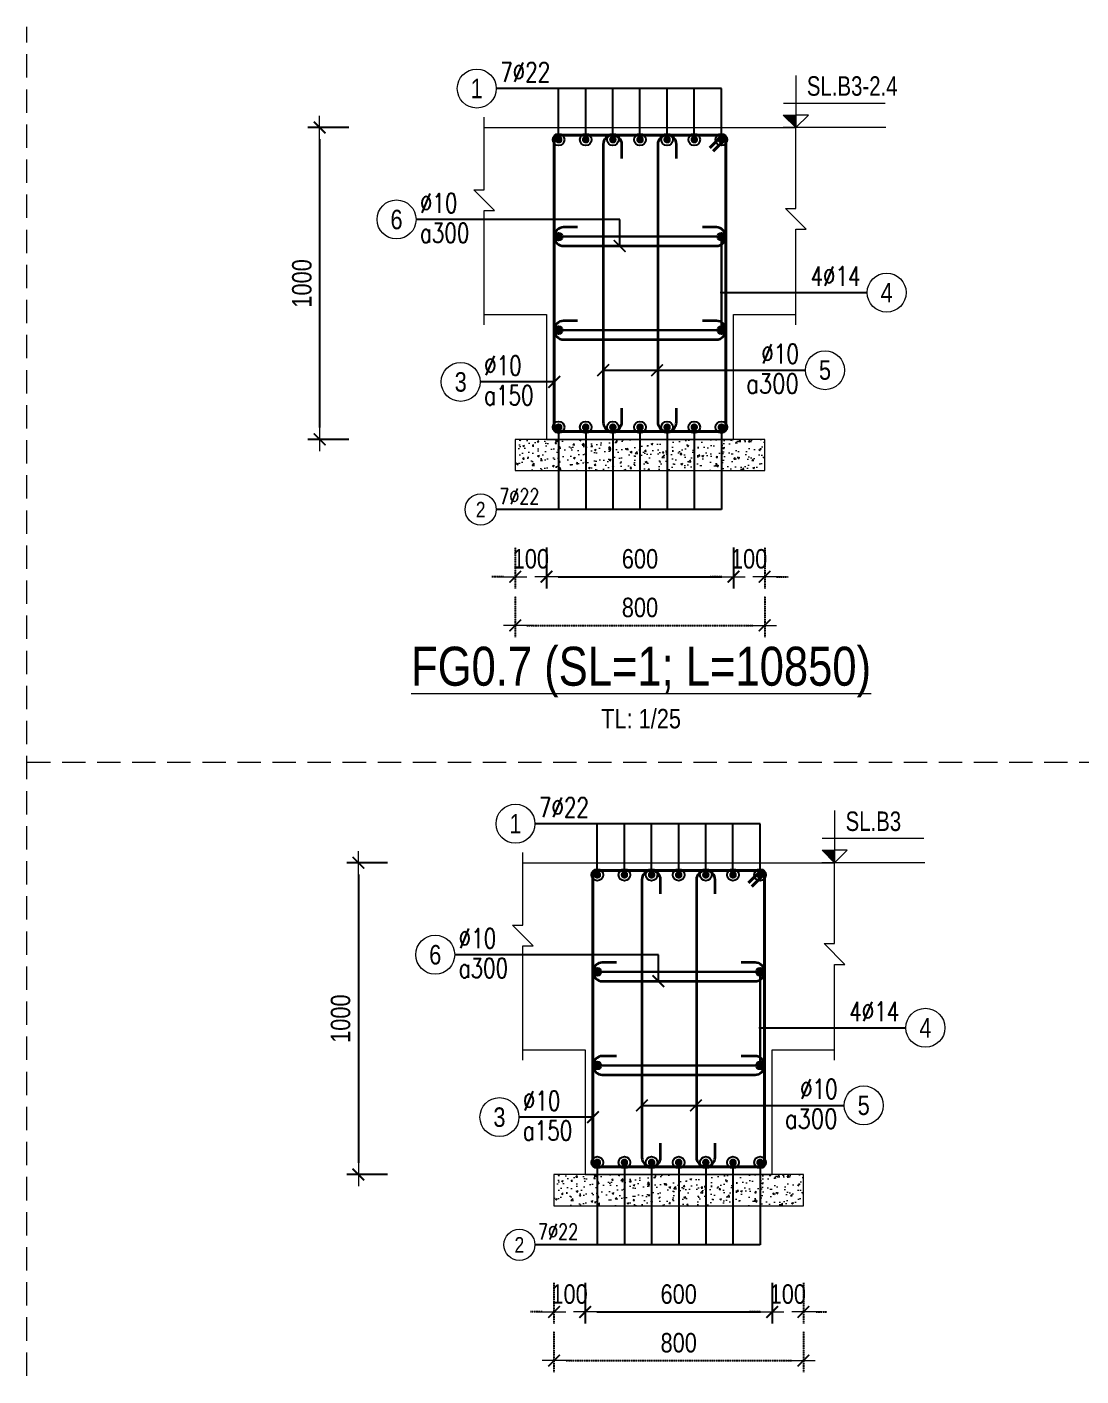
# Model space of a CAD drawing. Header units: millimetres. Extents: x -134772 to 596971, y -129535 to 35703.
# Drawn here: x 49560 to 52940, y 10099 to 14425 of the extents above; entities that cross this region are included whole.
import ezdxf
from ezdxf.enums import TextEntityAlignment as Align

# ---------------------------------------------------------------- set-up
doc = ezdxf.new("R2010")
doc.units = ezdxf.units.MM
doc.header["$MEASUREMENT"] = 0
doc.linetypes.add('HIDDEN', pattern=[0.375, 0.25, -0.125])
doc.layers.get('Defpoints').update_dxf_attribs({"color": 252})
for name, color, linetype, lineweight in [('NDC_S_ANNO', 7, 'Continuous', 20), ('NDC_S_CONTINUOUS', 3, 'Continuous', 20), ('NDC_S_DIM', 1, 'Continuous', 9), ('NDC_S_HATCH MATERIAL', 8, 'Continuous', 13), ('NDC_S_REBAR', 4, 'Continuous', 35), ('NDC_S_STIRRUP', 4, 'Continuous', 40), ('NDC_S_TEXT SYMBOL', 7, 'Continuous', 20), ('NDC_S_THIN LINE', 1, 'Continuous', 5), ('NDC_S_VN TEXT', 7, 'Continuous', 9)]:
    doc.layers.add(name, color=color, linetype=linetype, lineweight=lineweight)
doc.styles.add('ARIAL', font='arial.ttf', dxfattribs={"width": 0.8})
doc.styles.add('NDC_ANNO', font='', dxfattribs={"width": 0.8})
doc.styles.add('NDC_ROMANS', font='romans.shx', dxfattribs={"width": 0.8})
doc.styles.get('NDC_ANNO').set_extended_font_data('Dotum')
doc.dimstyles.new('NDC_dim_25', dxfattribs={"dimscale": 25, "dimtxt": 2.5, "dimasz": 1.5, "dimexe": 1.5, "dimexo": 0, "dimgap": 1, "dimtad": 1, "dimdec": 0, "dimzin": 0, "dimdsep": 46, "dimtxsty": 'ARIAL', "dimblk": 'DIMMARK', "dimcen": 0.09, "dimdle": 1.2, "dimclrd": 1, "dimclre": 1, "dimclrt": 3, "dimadec": 0, "dimazin": 0, "dimtfac": 1, "dimtdec": 0, "dimtix": 1, "dimtofl": 0, "dimtmove": 0, "dimatfit": 3, "dimfxl": 3.75, "dimfxlon": 1, "dimtolj": 1, "dimtzin": 0, "dimarcsym": 0})

# ---------------------------------------------------------------- blocks, each defined once
blk = doc.blocks.new('DIMMARK')
at = {"layer": 'NDC_S_DIM', "color": 1}
blk.add_line((-1.5, 0), (1, 0), dxfattribs=at)
at = {"layer": 'NDC_S_DIM', "color": 2, "const_width": 0.15}
blk.add_lwpolyline([(-0.5, -0.5), (0.5, 0.5)], dxfattribs=at)
blk = doc.blocks.new('kata_block_THEP')
at = {"layer": 'NDC_S_REBAR', "color": 0}
for p, q in [((-0.5, 0), (0.5, 0)), ((-0.35, 0.35), (0.35, -0.35)), ((0.35, 0.35), (-0.35, -0.35)), ((0, 0.5), (0, -0.5))]:
    blk.add_line(p, q, dxfattribs=at)
at = {"layer": 'NDC_S_REBAR', "color": 0, "const_width": 0.0833}
blk.add_lwpolyline([(-0.5, 0, 1), (0.5, 0, 1), (-0.5, 0, 1)], format="xyb", dxfattribs=at)
blk = doc.blocks.new('*D1476')
at = {"layer": 'Defpoints', "color": 0, "transparency": 16777216}
for p in [(51004.3, 14102.7), (50498.3, 13102.7), (51004.3, 13102.7)]:
    blk.add_point(p, dxfattribs=at)
at = {"layer": 'NDC_S_DIM', "color": 1, "lineweight": -2, "transparency": 16777216}
for p, q in [((50592, 14102.7), (50460.8, 14102.7)), ((50498.3, 14065.2), (50498.3, 13140.2)), ((50592, 13102.7), (50460.8, 13102.7))]:
    blk.add_line(p, q, dxfattribs=at)
at = {"layer": 'NDC_S_DIM', "color": 1, "lineweight": -2, "transparency": 16777216, "xscale": 37.5, "yscale": 37.5, "zscale": 37.5}
for p, rotation in [((50498.3, 14102.7), 90), ((50498.3, 13102.7), 270)]:
    blk.add_blockref('DIMMARK', p, dxfattribs=dict(at, rotation=rotation))
at = {"layer": 'NDC_S_DIM', "color": 3, "transparency": 16777216, "insert": (50441.4, 13602.7), "char_height": 62.5, "attachment_point": 5, "rotation": 90, "style": 'ARIAL'}
blk.add_mtext('\\A1;1000', dxfattribs=at)
blk = doc.blocks.new('*D1477')
at = {"layer": 'Defpoints', "color": 0, "transparency": 16777216}
for p in [(51225.7, 13062.2), (51825.7, 13062.2), (51825.7, 12662.2)]:
    blk.add_point(p, dxfattribs=at)
at = {"layer": 'NDC_S_DIM', "color": 1, "lineweight": -2, "transparency": 16777216}
for p, q in [((51225.7, 12756), (51225.7, 12624.7)), ((51825.7, 12756), (51825.7, 12624.7)), ((51263.2, 12662.2), (51788.2, 12662.2))]:
    blk.add_line(p, q, dxfattribs=at)
at = {"layer": 'NDC_S_DIM', "color": 1, "lineweight": -2, "transparency": 16777216, "xscale": 37.5, "yscale": 37.5, "zscale": 37.5, "rotation": 180}
blk.add_blockref('DIMMARK', (51225.7, 12662.2), dxfattribs=at)
at = {"layer": 'NDC_S_DIM', "color": 1, "lineweight": -2, "transparency": 16777216, "xscale": 37.5, "yscale": 37.5, "zscale": 37.5}
blk.add_blockref('DIMMARK', (51825.7, 12662.2), dxfattribs=at)
at = {"layer": 'NDC_S_DIM', "color": 3, "transparency": 16777216, "insert": (51525.7, 12719.2), "char_height": 62.5, "attachment_point": 5, "style": 'ARIAL'}
blk.add_mtext('\\A1;600', dxfattribs=at)
blk = doc.blocks.new('kata_block_CT')
at = {"layer": 'NDC_S_ANNO'}
blk.add_hatch(color=3, dxfattribs=at).paths.add_polyline_path([(0, 1.6), (-1.61, 1.6), (0, 0)])
at = {"layer": 'NDC_S_ANNO', "ltscale": 50}
h = blk.add_hatch(dxfattribs=at)
h.set_pattern_fill('ANSI31', color=256, scale=1.406251, style=0)
h.set_pattern_definition([(45, (0, 5e-12), (-3.157, 3.157), [])])
h.paths.add_polyline_path([(0, 1.6), (0, 0), (1.61, 1.6)])
for p, q in [((-1.59, 3.14), (11.47, 3.14)), ((11.56, 0), (-1.64, 0))]:
    blk.add_line(p, q, dxfattribs=at)
for points in [[(0, 6.69), (0, 0)], [(0, 0), (-1.61, 1.6), (0, 1.6)], [(0, 0), (1.61, 1.6), (0, 1.6)]]:
    blk.add_lwpolyline(points, dxfattribs=at)
at = {"layer": 'NDC_S_ANNO', "color": 8, "ltscale": 50}
blk.add_lwpolyline([(0, 0), (-1.61, 1.6), (0, 1.6)], dxfattribs=at)
at = {"layer": 'NDC_S_TEXT SYMBOL', "color": 3, "style": 'NDC_ANNO', "width": 0.8}
blk.add_attdef('CT', (1.41, 4.07), '', height=2.5, dxfattribs=at)
blk = doc.blocks.new('*D1478')
at = {"layer": 'Defpoints', "color": 0, "linetype": 'HIDDEN', "transparency": 16777216}
for p in [(51125.7, 12962.2), (51225.7, 12756), (51125.7, 12662.2)]:
    blk.add_point(p, dxfattribs=at)
at = {"layer": 'NDC_S_DIM', "color": 1, "linetype": 'HIDDEN', "lineweight": -2, "transparency": 16777216}
for p, q in [((51125.7, 12756), (51125.7, 12624.7)), ((51225.7, 12756), (51225.7, 12624.7)), ((51088.2, 12662.2), (51050.7, 12662.2)), ((51263.2, 12662.2), (51300.7, 12662.2))]:
    blk.add_line(p, q, dxfattribs=at)
at = {"layer": 'NDC_S_DIM', "color": 1, "linetype": 'HIDDEN', "lineweight": -2, "transparency": 16777216, "xscale": 37.5, "yscale": 37.5, "zscale": 37.5}
blk.add_blockref('DIMMARK', (51125.7, 12662.2), dxfattribs=at)
at = {"layer": 'NDC_S_DIM', "color": 1, "linetype": 'HIDDEN', "lineweight": -2, "transparency": 16777216, "xscale": 37.5, "yscale": 37.5, "zscale": 37.5, "rotation": 180}
blk.add_blockref('DIMMARK', (51225.7, 12662.2), dxfattribs=at)
at = {"layer": 'NDC_S_DIM', "color": 3, "linetype": 'HIDDEN', "transparency": 16777216, "insert": (51175.7, 12719.2), "char_height": 62.5, "attachment_point": 5, "style": 'ARIAL'}
blk.add_mtext('\\A1;100', dxfattribs=at)
blk = doc.blocks.new('*D1479')
at = {"layer": 'Defpoints', "color": 0, "linetype": 'HIDDEN', "transparency": 16777216}
for p in [(51925.7, 12962.2), (51825.7, 12756), (51925.7, 12662.2)]:
    blk.add_point(p, dxfattribs=at)
at = {"layer": 'NDC_S_DIM', "color": 1, "linetype": 'HIDDEN', "lineweight": -2, "transparency": 16777216}
for p, q in [((51825.7, 12756), (51825.7, 12624.7)), ((51925.7, 12756), (51925.7, 12624.7)), ((51788.2, 12662.2), (51750.7, 12662.2)), ((51963.2, 12662.2), (52000.7, 12662.2))]:
    blk.add_line(p, q, dxfattribs=at)
at = {"layer": 'NDC_S_DIM', "color": 1, "linetype": 'HIDDEN', "lineweight": -2, "transparency": 16777216, "xscale": 37.5, "yscale": 37.5, "zscale": 37.5}
blk.add_blockref('DIMMARK', (51825.7, 12662.2), dxfattribs=at)
at = {"layer": 'NDC_S_DIM', "color": 1, "linetype": 'HIDDEN', "lineweight": -2, "transparency": 16777216, "xscale": 37.5, "yscale": 37.5, "zscale": 37.5, "rotation": 180}
blk.add_blockref('DIMMARK', (51925.7, 12662.2), dxfattribs=at)
at = {"layer": 'NDC_S_DIM', "color": 3, "linetype": 'HIDDEN', "transparency": 16777216, "insert": (51875.7, 12719.2), "char_height": 62.5, "attachment_point": 5, "style": 'ARIAL'}
blk.add_mtext('\\A1;100', dxfattribs=at)
blk = doc.blocks.new('kata_block_TD')
at = {"color": 6, "linetype": 'ByBlock', "lineweight": -2, "style": 'ARIAL', "width": 0.8}
blk.add_attdef('SECTDET2', text='', height=5, dxfattribs=at).set_placement((0, 7.97), align=Align.CENTER)
at = {"color": 0, "linetype": 'ByBlock', "lineweight": -2, "style": 'ARIAL', "width": 0.8}
blk.add_attdef('SECTDET1', text='', height=5, dxfattribs=at).set_placement((0, 1.47), align=Align.CENTER)
at = {"color": 3, "lineweight": 25, "style": 'ARIAL', "width": 0.8}
blk.add_attdef('SSCALE', text='', height=2.5, dxfattribs=at).set_placement((0, -4), align=Align.CENTER)
blk = doc.blocks.new('*D1480')
at = {"layer": 'Defpoints', "color": 0, "linetype": 'HIDDEN', "transparency": 16777216}
for p in [(51125.7, 12962.2), (51925.7, 12962.2), (51925.7, 12506.3)]:
    blk.add_point(p, dxfattribs=at)
at = {"layer": 'NDC_S_DIM', "color": 1, "linetype": 'HIDDEN', "lineweight": -2, "transparency": 16777216}
for p, q in [((51125.7, 12600), (51125.7, 12468.8)), ((51925.7, 12600), (51925.7, 12468.8)), ((51163.2, 12506.3), (51888.2, 12506.3))]:
    blk.add_line(p, q, dxfattribs=at)
at = {"layer": 'NDC_S_DIM', "color": 1, "linetype": 'HIDDEN', "lineweight": -2, "transparency": 16777216, "xscale": 37.5, "yscale": 37.5, "zscale": 37.5, "rotation": 180}
blk.add_blockref('DIMMARK', (51125.7, 12506.3), dxfattribs=at)
at = {"layer": 'NDC_S_DIM', "color": 1, "linetype": 'HIDDEN', "lineweight": -2, "transparency": 16777216, "xscale": 37.5, "yscale": 37.5, "zscale": 37.5}
blk.add_blockref('DIMMARK', (51925.7, 12506.3), dxfattribs=at)
at = {"layer": 'NDC_S_DIM', "color": 3, "linetype": 'HIDDEN', "transparency": 16777216, "insert": (51525.7, 12563.2), "char_height": 62.5, "attachment_point": 5, "style": 'ARIAL'}
blk.add_mtext('\\A1;800', dxfattribs=at)
blk = doc.blocks.new('*U11')
blk.add_circle((-2.5, 0), 2.5)
at = {"layer": 'NDC_S_VN TEXT', "color": 3, "style": 'NDC_ROMANS', "width": 0.75}
for tag, p in [('DK1', (0.5, 0.85)), ('KC1', (0.5, -2.97))]:
    blk.add_attdef(tag, p, '', height=2.5, dxfattribs=at)
at = {"layer": 'NDC_S_VN TEXT', "color": 7, "style": 'ARIAL', "width": 0.8}
blk.add_attdef('SH2', text='', height=2.5, dxfattribs=at).set_placement((-2.5, 0), align=Align.MIDDLE)
blk = doc.blocks.new('*U12')
blk.add_circle((2.5, 0), 2.5)
at = {"layer": 'NDC_S_VN TEXT', "color": 3, "style": 'NDC_ROMANS'}
for tag, width, p in [('DK2', 0.75, (-0.85, 0.85)), ('KC2', 0.8, (-0.85, -2.97))]:
    blk.add_attdef(tag, text='', height=2.5, dxfattribs=dict(at, width=width)).set_placement(p, align=Align.RIGHT)
at = {"layer": 'NDC_S_VN TEXT', "color": 7, "style": 'ARIAL', "width": 0.8}
blk.add_attdef('SH3', text='', height=2.5, dxfattribs=at).set_placement((2.5, 0), align=Align.MIDDLE)
blk = doc.blocks.new('*U624')
blk.add_circle((2.5, 0), 2.5)
at = {"layer": 'NDC_S_VN TEXT', "color": 3, "style": 'NDC_ROMANS', "width": 0.75}
blk.add_attdef('DK2', text='', height=2.5, dxfattribs=at).set_placement((-0.85, 0.85), align=Align.RIGHT)
at = {"layer": 'NDC_S_VN TEXT', "color": 7, "style": 'ARIAL', "width": 0.8}
blk.add_attdef('SH3', text='', height=2.5, dxfattribs=at).set_placement((2.5, 0), align=Align.MIDDLE)
blk = doc.blocks.new('*U623')
blk.add_circle((-2.5, 0), 2.5)
at = {"layer": 'NDC_S_VN TEXT', "color": 3, "style": 'NDC_ROMANS', "width": 0.75}
blk.add_attdef('DK1', (0.5, 0.85), '', height=2.5, dxfattribs=at)
at = {"layer": 'NDC_S_VN TEXT', "color": 7, "style": 'ARIAL', "width": 0.8}
blk.add_attdef('SH2', text='', height=2.5, dxfattribs=at).set_placement((-2.5, 0), align=Align.MIDDLE)
blk = doc.blocks.new('*D1491')
at = {"layer": 'Defpoints', "color": 0, "linetype": 'HIDDEN', "transparency": 16777216}
for p in [(51249.9, 10604.6), (52049.9, 10604.6), (52049.9, 10148.6)]:
    blk.add_point(p, dxfattribs=at)
at = {"layer": 'NDC_S_DIM', "color": 1, "linetype": 'HIDDEN', "lineweight": -2, "transparency": 16777216}
for p, q in [((51249.9, 10242.4), (51249.9, 10111.1)), ((52049.9, 10242.4), (52049.9, 10111.1)), ((51287.4, 10148.6), (52012.4, 10148.6))]:
    blk.add_line(p, q, dxfattribs=at)
at = {"layer": 'NDC_S_DIM', "color": 1, "linetype": 'HIDDEN', "lineweight": -2, "transparency": 16777216, "xscale": 37.5, "yscale": 37.5, "zscale": 37.5, "rotation": 180}
blk.add_blockref('DIMMARK', (51249.9, 10148.6), dxfattribs=at)
at = {"layer": 'NDC_S_DIM', "color": 1, "linetype": 'HIDDEN', "lineweight": -2, "transparency": 16777216, "xscale": 37.5, "yscale": 37.5, "zscale": 37.5}
blk.add_blockref('DIMMARK', (52049.9, 10148.6), dxfattribs=at)
at = {"layer": 'NDC_S_DIM', "color": 3, "linetype": 'HIDDEN', "transparency": 16777216, "insert": (51649.9, 10205.5), "char_height": 62.5, "attachment_point": 5, "style": 'ARIAL'}
blk.add_mtext('\\A1;800', dxfattribs=at)
blk = doc.blocks.new('*D1492')
at = {"layer": 'Defpoints', "color": 0, "linetype": 'HIDDEN', "transparency": 16777216}
for p in [(52049.9, 10604.6), (51949.9, 10398.4), (52049.9, 10304.6)]:
    blk.add_point(p, dxfattribs=at)
at = {"layer": 'NDC_S_DIM', "color": 1, "linetype": 'HIDDEN', "lineweight": -2, "transparency": 16777216}
for p, q in [((51949.9, 10398.4), (51949.9, 10267.1)), ((52049.9, 10398.4), (52049.9, 10267.1)), ((51912.4, 10304.6), (51874.9, 10304.6)), ((52087.4, 10304.6), (52124.9, 10304.6))]:
    blk.add_line(p, q, dxfattribs=at)
at = {"layer": 'NDC_S_DIM', "color": 1, "linetype": 'HIDDEN', "lineweight": -2, "transparency": 16777216, "xscale": 37.5, "yscale": 37.5, "zscale": 37.5}
blk.add_blockref('DIMMARK', (51949.9, 10304.6), dxfattribs=at)
at = {"layer": 'NDC_S_DIM', "color": 1, "linetype": 'HIDDEN', "lineweight": -2, "transparency": 16777216, "xscale": 37.5, "yscale": 37.5, "zscale": 37.5, "rotation": 180}
blk.add_blockref('DIMMARK', (52049.9, 10304.6), dxfattribs=at)
at = {"layer": 'NDC_S_DIM', "color": 3, "linetype": 'HIDDEN', "transparency": 16777216, "insert": (51999.9, 10361.5), "char_height": 62.5, "attachment_point": 5, "style": 'ARIAL'}
blk.add_mtext('\\A1;100', dxfattribs=at)
blk = doc.blocks.new('*D1493')
at = {"layer": 'Defpoints', "color": 0, "linetype": 'HIDDEN', "transparency": 16777216}
for p in [(51249.9, 10604.6), (51349.9, 10398.4), (51249.9, 10304.6)]:
    blk.add_point(p, dxfattribs=at)
at = {"layer": 'NDC_S_DIM', "color": 1, "linetype": 'HIDDEN', "lineweight": -2, "transparency": 16777216}
for p, q in [((51249.9, 10398.4), (51249.9, 10267.1)), ((51349.9, 10398.4), (51349.9, 10267.1)), ((51212.4, 10304.6), (51174.9, 10304.6)), ((51387.4, 10304.6), (51424.9, 10304.6))]:
    blk.add_line(p, q, dxfattribs=at)
at = {"layer": 'NDC_S_DIM', "color": 1, "linetype": 'HIDDEN', "lineweight": -2, "transparency": 16777216, "xscale": 37.5, "yscale": 37.5, "zscale": 37.5}
blk.add_blockref('DIMMARK', (51249.9, 10304.6), dxfattribs=at)
at = {"layer": 'NDC_S_DIM', "color": 1, "linetype": 'HIDDEN', "lineweight": -2, "transparency": 16777216, "xscale": 37.5, "yscale": 37.5, "zscale": 37.5, "rotation": 180}
blk.add_blockref('DIMMARK', (51349.9, 10304.6), dxfattribs=at)
at = {"layer": 'NDC_S_DIM', "color": 3, "linetype": 'HIDDEN', "transparency": 16777216, "insert": (51299.9, 10361.5), "char_height": 62.5, "attachment_point": 5, "style": 'ARIAL'}
blk.add_mtext('\\A1;100', dxfattribs=at)
blk = doc.blocks.new('*D1494')
at = {"layer": 'Defpoints', "color": 0, "transparency": 16777216}
for p in [(51349.9, 10704.6), (51949.9, 10704.6), (51949.9, 10304.6)]:
    blk.add_point(p, dxfattribs=at)
at = {"layer": 'NDC_S_DIM', "color": 1, "lineweight": -2, "transparency": 16777216}
for p, q in [((51349.9, 10398.4), (51349.9, 10267.1)), ((51949.9, 10398.4), (51949.9, 10267.1)), ((51387.4, 10304.6), (51912.4, 10304.6))]:
    blk.add_line(p, q, dxfattribs=at)
at = {"layer": 'NDC_S_DIM', "color": 1, "lineweight": -2, "transparency": 16777216, "xscale": 37.5, "yscale": 37.5, "zscale": 37.5, "rotation": 180}
blk.add_blockref('DIMMARK', (51349.9, 10304.6), dxfattribs=at)
at = {"layer": 'NDC_S_DIM', "color": 1, "lineweight": -2, "transparency": 16777216, "xscale": 37.5, "yscale": 37.5, "zscale": 37.5}
blk.add_blockref('DIMMARK', (51949.9, 10304.6), dxfattribs=at)
at = {"layer": 'NDC_S_DIM', "color": 3, "transparency": 16777216, "insert": (51649.9, 10361.5), "char_height": 62.5, "attachment_point": 5, "style": 'ARIAL'}
blk.add_mtext('\\A1;600', dxfattribs=at)
blk = doc.blocks.new('*D1495')
at = {"layer": 'Defpoints', "color": 0, "transparency": 16777216}
for p in [(51128.5, 11745.1), (50622.5, 10745.1), (51128.5, 10745.1)]:
    blk.add_point(p, dxfattribs=at)
at = {"layer": 'NDC_S_DIM', "color": 1, "lineweight": -2, "transparency": 16777216}
for p, q in [((50716.2, 11745.1), (50585, 11745.1)), ((50622.5, 11707.6), (50622.5, 10782.6)), ((50716.2, 10745.1), (50585, 10745.1))]:
    blk.add_line(p, q, dxfattribs=at)
at = {"layer": 'NDC_S_DIM', "color": 1, "lineweight": -2, "transparency": 16777216, "xscale": 37.5, "yscale": 37.5, "zscale": 37.5}
for p, rotation in [((50622.5, 11745.1), 90), ((50622.5, 10745.1), 270)]:
    blk.add_blockref('DIMMARK', p, dxfattribs=dict(at, rotation=rotation))
at = {"layer": 'NDC_S_DIM', "color": 3, "transparency": 16777216, "insert": (50565.6, 11245.1), "char_height": 62.5, "attachment_point": 5, "rotation": 90, "style": 'ARIAL'}
blk.add_mtext('\\A1;1000', dxfattribs=at)

msp = doc.modelspace()

# ---------------------------------------------------------------- hatches: boundary and pattern name
at = {"layer": 'NDC_S_HATCH MATERIAL'}
h = msp.add_hatch(dxfattribs=at)
h.set_pattern_fill('AR-CONC', color=256, scale=8)
h.set_pattern_definition([(50, (40525.665, 39722.895), (57.380815, -5.02017), [6, -66]), (355, (40525.665, 39722.895), (-11.10011, 60.17537), [4.8, -52.8]), (100.45144, (40530.447, 39722.477), (46.28071, 55.1552), [5.09922, -56.09137]), (46.1842, (40525.665, 39738.895), (85.3793, -13.24154), [9, -99]), (96.63564, (40532.78, 39737.79), (74.77296, 77.92949), [7.64883, -84.1371]), (351.18416, (40525.665, 39738.895), (74.77296, 77.9295), [7.2, -79.2]), (21, (40533.665, 39734.895), (47.752564, -32.20951), [6, -66]), (326, (40533.665, 39734.895), (19.46523, 58.012), [4.8, -52.8]), (71.45144, (40537.645, 39732.21), (67.21779, 25.80249), [5.09922, -56.09137]), (37.5, (40525.665, 39722.895), (0.972788, 26.631508), [0, -52.16, 0, -53.6, 0, -53]), (7.5, (40525.665, 39722.895), (21.045563, 31.552937), [0, -30.56, 0, -50.96, 0, -20.2]), (327.5, (40507.825, 39722.895), (42.705795, -1.80439), [0, -20, 0, -62.4, 0, -82.8]), (317.5, (40499.825, 39722.895), (46.654894, 8.0084), [0, -26, 0, -41.44, 0, -58.8])])
h.paths.add_polyline_path([(51125.7, 13102.7), (51925.7, 13102.7), (51925.7, 13002.7), (51125.7, 13002.7)])
h = msp.add_hatch(dxfattribs=at)
h.set_pattern_fill('AR-CONC', color=256, scale=8)
h.set_pattern_definition([(50, (40649.855, 37365.256), (57.380815, -5.02017), [6, -66]), (355, (40649.855, 37365.256), (-11.10011, 60.17537), [4.8, -52.8]), (100.45144, (40654.637, 37364.837), (46.28071, 55.1552), [5.09922, -56.09137]), (46.1842, (40649.855, 37381.256), (85.3793, -13.24154), [9, -99]), (96.63564, (40656.97, 37380.15), (74.77296, 77.92949), [7.64883, -84.1371]), (351.18416, (40649.855, 37381.256), (74.77296, 77.9295), [7.2, -79.2]), (21, (40657.855, 37377.256), (47.752564, -32.20951), [6, -66]), (326, (40657.855, 37377.256), (19.46523, 58.012), [4.8, -52.8]), (71.45144, (40661.835, 37374.57), (67.21779, 25.80249), [5.09922, -56.09137]), (37.5, (40649.855, 37365.256), (0.972788, 26.631508), [0, -52.16, 0, -53.6, 0, -53]), (7.5, (40649.855, 37365.256), (21.045563, 31.552937), [0, -30.56, 0, -50.96, 0, -20.2]), (327.5, (40632.015, 37365.256), (42.705795, -1.80439), [0, -20, 0, -62.4, 0, -82.8]), (317.5, (40624.015, 37365.256), (46.654894, 8.0084), [0, -26, 0, -41.44, 0, -58.8])])
h.paths.add_polyline_path([(51249.9, 10745.1), (52049.9, 10745.1), (52049.9, 10645.1), (51249.9, 10645.1)])

# ---------------------------------------------------------------- linework, layer by layer
at = {"layer": 'NDC_S_CONTINUOUS'}
for points in [[(51025.7, 14102.7), (51225.7, 14102.7), (51225.7, 14102.7), (51825.7, 14102.7), (51825.7, 14102.7), (52025.7, 14102.7)], [(51025.7, 13502.7), (51225.7, 13502.7), (51225.7, 13102.7), (51825.7, 13102.7), (51825.7, 13502.7), (52025.7, 13502.7)], [(51149.9, 11745.1), (51349.9, 11745.1), (51349.9, 11745.1), (51949.9, 11745.1), (51949.9, 11745.1), (52149.9, 11745.1)], [(51149.9, 11145.1), (51349.9, 11145.1), (51349.9, 10745.1), (51949.9, 10745.1), (51949.9, 11145.1), (52149.9, 11145.1)]]:
    msp.add_lwpolyline(points, dxfattribs=at)
at = {"layer": 'NDC_S_HATCH MATERIAL', "linetype": 'HIDDEN', "ltscale": 300}
for p, q in [((49559.5, 425), (49559.5, 14425)), ((49559.5, 12067.4), (60887.9, 12068.8))]:
    msp.add_line(p, q, dxfattribs=at)
at = {"layer": 'NDC_S_HATCH MATERIAL', "ltscale": 1500}
for points in [[(51125.7, 13002.7), (51925.7, 13002.7), (51925.7, 13102.7), (51125.7, 13102.7)], [(51249.9, 10645.1), (52049.9, 10645.1), (52049.9, 10745.1), (51249.9, 10745.1)]]:
    msp.add_lwpolyline(points, close=True, dxfattribs=at)
at = {"layer": 'NDC_S_REBAR'}
for points in [[(51467.7, 14003), (51467.7, 14048, 1), (51407.7, 14048), (51407.7, 13158, 1), (51467.7, 13158), (51467.7, 13203)], [(51642.7, 14003), (51642.7, 14048, 1), (51582.7, 14048), (51582.7, 13158, 1), (51642.7, 13158), (51642.7, 13203)], [(51325.7, 13782.7), (51280.7, 13782.7, 1), (51280.7, 13722.7), (51770.7, 13722.7, 1), (51770.7, 13782.7), (51725.7, 13782.7)], [(51325.7, 13482.7), (51280.7, 13482.7, 1), (51280.7, 13422.7), (51770.7, 13422.7, 1), (51770.7, 13482.7), (51725.7, 13482.7)], [(51591.9, 11645.3), (51591.9, 11690.3, 1), (51531.9, 11690.3), (51531.9, 10800.3, 1), (51591.9, 10800.3), (51591.9, 10845.3)], [(51766.9, 11645.3), (51766.9, 11690.3, 1), (51706.9, 11690.3), (51706.9, 10800.3, 1), (51766.9, 10800.3), (51766.9, 10845.3)], [(51449.9, 11425.1), (51404.9, 11425.1, 1), (51404.9, 11365.1), (51894.9, 11365.1, 1), (51894.9, 11425.1), (51849.9, 11425.1)], [(51449.9, 11125.1), (51404.9, 11125.1, 1), (51404.9, 11065.1), (51894.9, 11065.1, 1), (51894.9, 11125.1), (51849.9, 11125.1)]]:
    msp.add_lwpolyline(points, format="xyb", dxfattribs=at)
at = {"layer": 'NDC_S_STIRRUP'}
for points in [[(51749.7, 14037.7), (51789.7, 14077.7, -0.414214), (51800.7, 14066.7), (51800.7, 13138.7, -0.414214), (51789.7, 13127.7), (51261.7, 13127.7, -0.414214), (51250.7, 13138.7), (51250.7, 14066.7, -0.414214), (51261.7, 14077.7), (51789.7, 14077.7, -0.414214), (51800.7, 14066.7), (51760.7, 14026.7)], [(51873.9, 11680.1), (51913.9, 11720.1, -0.414214), (51924.9, 11709.1), (51924.9, 10781.1, -0.414214), (51913.9, 10770.1), (51385.9, 10770.1, -0.414214), (51374.9, 10781.1), (51374.9, 11709.1, -0.414214), (51385.9, 11720.1), (51913.9, 11720.1, -0.414214), (51924.9, 11709.1), (51884.9, 11669.1)]]:
    msp.add_lwpolyline(points, format="xyb", dxfattribs=at)
at = {"layer": 'NDC_S_THIN LINE'}
for points in [[(51025.7, 13469.4), (51025.7, 13836.2), (51059, 13836.2), (50992.3, 13902.9), (51025.7, 13902.9), (51025.7, 14136.1)], [(52025.7, 13469.4), (52025.7, 13776.7), (52059, 13776.7), (51992.3, 13843.4), (52025.7, 13843.4), (52025.7, 14136.1)], [(51149.9, 11111.8), (51149.9, 11478.6), (51183.2, 11478.6), (51116.5, 11545.2), (51149.9, 11545.2), (51149.9, 11778.4)], [(52149.9, 11111.8), (52149.9, 11419.1), (52183.2, 11419.1), (52116.5, 11485.8), (52149.9, 11485.8), (52149.9, 11778.4)]]:
    msp.add_lwpolyline(points, dxfattribs=at)

# ---------------------------------------------------------------- block references
at = {"layer": 'NDC_S_REBAR', "xscale": 22, "yscale": 22, "zscale": 22}
for p in [(51264.7, 14063.7), (51351.7, 14063.7), (51438.7, 14063.7), (51525.7, 14063.7), (51612.7, 14063.7), (51699.7, 14063.7), (51786.7, 14063.7), (51264.7, 13752.7), (51786.7, 13752.7), (51264.7, 13452.7), (51786.7, 13452.7), (51264.7, 13141.7), (51351.7, 13141.7), (51438.7, 13141.7), (51525.7, 13141.7), (51612.7, 13141.7), (51699.7, 13141.7), (51786.7, 13141.7), (51388.9, 11706.1), (51475.9, 11706.1), (51562.9, 11706.1), (51649.9, 11706.1), (51736.9, 11706.1), (51823.9, 11706.1), (51910.9, 11706.1), (51388.9, 11395.1), (51910.9, 11395.1), (51388.9, 11095.1), (51910.9, 11095.1), (51388.9, 10784.1), (51475.9, 10784.1), (51562.9, 10784.1), (51649.9, 10784.1), (51736.9, 10784.1), (51823.9, 10784.1), (51910.9, 10784.1)]:
    msp.add_blockref('kata_block_THEP', p, dxfattribs=at)
at = {"layer": 'NDC_S_REBAR', "color": 3, "xscale": 16, "yscale": 16, "zscale": 16}
for p in [(51264.7, 14063.7), (51264.7, 13752.7), (51264.7, 13141.7), (51388.9, 11706.1), (51388.9, 11395.1), (51388.9, 10784.1)]:
    msp.add_blockref('kata_block_THEP', p, dxfattribs=at)
at = {"layer": 'NDC_S_THIN LINE'}
for name, p, xscale, yscale, zscale, values in [('*U623', (51064.7, 14227.7), 25, 25, 25, {'SH2': '1', 'DK1': '7%%c22'}), ('*U11', (50807.3, 13807.7), 25, 25, 25, {'SH2': '6', 'DK1': '%%c10', 'KC1': 'a300'}), ('*U624', (52254.5, 13573.3), 25, 25, 25, {'SH3': '4', 'DK2': '4%%c14'}), ('*U11', (51013.2, 13286.9), 25, 25, 25, {'SH2': '3', 'DK1': '%%c10', 'KC1': 'a150'}), ('*U12', (52056.7, 13324.5), 25, 25, 25, {'SH3': '5', 'DK2': '%%c10', 'KC2': 'a300'}), ('*U623', (51064.7, 12877.7), 20, 20, 20, {'SH2': '2', 'DK1': '7%%c22'}), ('*U623', (51188.9, 11870.1), 25, 25, 25, {'SH2': '1', 'DK1': '7%%c22'}), ('*U11', (50931.5, 11450.1), 25, 25, 25, {'SH2': '6', 'DK1': '%%c10', 'KC1': 'a300'}), ('*U624', (52378.7, 11215.7), 25, 25, 25, {'SH3': '4', 'DK2': '4%%c14'}), ('*U12', (52180.9, 10966.9), 25, 25, 25, {'SH3': '5', 'DK2': '%%c10', 'KC2': 'a300'}), ('*U11', (51137.4, 10929.3), 25, 25, 25, {'SH2': '3', 'DK1': '%%c10', 'KC1': 'a150'}), ('*U623', (51188.9, 10520.1), 20, 20, 20, {'SH2': '2', 'DK1': '7%%c22'})]:
    msp.add_blockref(name, p, dxfattribs=dict(at, xscale=xscale, yscale=yscale, zscale=zscale)).add_auto_attribs(values)
at = {"layer": 'NDC_S_VN TEXT', "xscale": 25, "yscale": 25, "zscale": 25}
for p, values in [((52025.7, 14102.7), {'CT': 'SL.B3-2.4'}), ((52149.9, 11745.1), {'CT': 'SL.B3'})]:
    msp.add_blockref('kata_block_CT', p, dxfattribs=at).add_auto_attribs(values)
at = {"layer": 'NDC_S_VN TEXT'}
ref = msp.add_blockref('kata_block_TD', (51529.2, 12275.9), dxfattribs=dict(at, xscale=25, yscale=25, zscale=25))
ref.add_attrib('SECTDET1', '%%uFG0.7 (SL=1; L=10850)', dxfattribs={"layer": '0', "color": 0, "linetype": 'ByBlock', "lineweight": -2, "height": 125, "style": 'ARIAL', "width": 0.8}).set_placement((51529.2, 12312.7), align=Align.CENTER)
ref.add_attrib('SSCALE', 'TL: 1/25', dxfattribs={"layer": '0', "color": 3, "lineweight": 25, "height": 62.5, "style": 'ARIAL', "width": 0.8}).set_placement((51529.2, 12175.9), align=Align.CENTER)

# ---------------------------------------------------------------- dimensions: what is measured, and where the dimension line sits
at = {"layer": 'NDC_S_DIM'}
for base, p1, p2, picture, middle in [((50498.3, 13102.7), (51004.3, 14102.7), (51004.3, 13102.7), '*D1476', (50441.4, 13602.7)), ((50622.5, 10745.1), (51128.5, 11745.1), (51128.5, 10745.1), '*D1495', (50565.6, 11245.1))]:
    dim = msp.add_linear_dim(base=base, p1=p1, p2=p2, angle=270, dimstyle='NDC_dim_25', dxfattribs=at)
    dim.commit()
    dim.dimension.update_dxf_attribs({"geometry": picture, "text_midpoint": middle})
for base, p1, p2, picture, middle in [((51825.7, 12662.2), (51225.7, 13062.2), (51825.7, 13062.2), '*D1477', (51525.7, 12719.2)), ((51949.9, 10304.6), (51349.9, 10704.6), (51949.9, 10704.6), '*D1494', (51649.9, 10361.5))]:
    dim = msp.add_linear_dim(base=base, p1=p1, p2=p2, dimstyle='NDC_dim_25', dxfattribs=at)
    dim.commit()
    dim.dimension.update_dxf_attribs({"geometry": picture, "text_midpoint": middle})
at = {"layer": 'NDC_S_DIM', "linetype": 'HIDDEN'}
for base, p1, p2, picture, middle in [((51125.7, 12662.2), (51225.7, 12756), (51125.7, 12962.2), '*D1478', (51175.7, 12719.2)), ((51925.7, 12506.3), (51125.7, 12962.2), (51925.7, 12962.2), '*D1480', (51525.7, 12563.2)), ((51925.7, 12662.2), (51825.7, 12756), (51925.7, 12962.2), '*D1479', (51875.7, 12719.2)), ((51249.9, 10304.6), (51349.9, 10398.4), (51249.9, 10604.6), '*D1493', (51299.9, 10361.5)), ((52049.9, 10148.6), (51249.9, 10604.6), (52049.9, 10604.6), '*D1491', (51649.9, 10205.5)), ((52049.9, 10304.6), (51949.9, 10398.4), (52049.9, 10604.6), '*D1492', (51999.9, 10361.5))]:
    dim = msp.add_linear_dim(base=base, p1=p1, p2=p2, dimstyle='NDC_dim_25', dxfattribs=at)
    dim.commit()
    dim.dimension.update_dxf_attribs({"geometry": picture, "text_midpoint": middle})

# ---------------------------------------------------------------- leaders
at = {"layer": 'NDC_S_THIN LINE'}
for points, override in [([(51786.7, 14063.7), (51786.7, 14227.7), (51064.7, 14227.7)], {"dimldrblk": 'DotBlank'}), ([(51264.7, 14063.7), (51264.7, 14227.7), (51064.7, 14227.7)], {"dimldrblk": 'DotBlank'}), ([(51351.7, 14063.7), (51351.7, 14227.7), (51151.7, 14227.7)], {"dimldrblk": 'DotBlank'}), ([(51438.7, 14063.7), (51438.7, 14227.7), (51238.7, 14227.7)], {"dimldrblk": 'DotBlank'}), ([(51525.7, 14063.7), (51525.7, 14227.7), (51325.7, 14227.7)], {"dimldrblk": 'DotBlank'}), ([(51612.7, 14063.7), (51612.7, 14227.7), (51412.7, 14227.7)], {"dimldrblk": 'DotBlank'}), ([(51699.7, 14063.7), (51699.7, 14227.7), (51499.7, 14227.7)], {"dimldrblk": 'DotBlank'}), ([(51460.6, 13722.7), (51460.6, 13807.7), (50807.3, 13807.7)], {"dimldrblk": 'ARCHTICK'}), ([(51264.7, 13752.7), (51792.7, 13752.7)], {"dimasz": 1, "dimldrblk": 'DotBlank'}), ([(51786.7, 13752.7), (51264.7, 13752.7)], {"dimasz": 1, "dimldrblk": 'DotBlank'}), ([(51786.7, 13752.7), (51786.7, 13452.7)], {"dimldrblk": 'DotSmall'}), ([(51786.7, 13452.7), (51786.7, 13752.7)], {"dimldrblk": 'DotSmall'}), ([(51786.7, 13573.3), (52254.5, 13573.3)], {"dimldrblk": 'DotSmall'}), ([(51264.7, 13452.7), (51792.7, 13452.7)], {"dimasz": 1, "dimldrblk": 'DotBlank'}), ([(51786.7, 13452.7), (51264.7, 13452.7)], {"dimasz": 1, "dimldrblk": 'DotBlank'}), ([(51407.7, 13324.5), (52056.7, 13324.5)], {"dimldrblk": 'ARCHTICK'}), ([(51580.7, 13324.5), (52056.7, 13324.5)], {"dimldrblk": 'ARCHTICK'}), ([(51250.7, 13286.9), (51013.2, 13286.9)], {"dimldrblk": 'ARCHTICK'}), ([(51786.7, 13141.7), (51786.7, 12877.7), (51064.7, 12877.7)], {"dimldrblk": 'DotBlank'}), ([(51264.7, 13141.7), (51264.7, 12877.7), (51064.7, 12877.7)], {"dimldrblk": 'DotBlank'}), ([(51351.7, 13141.7), (51351.7, 12877.7), (51151.7, 12877.7)], {"dimldrblk": 'DotBlank'}), ([(51438.7, 13141.7), (51438.7, 12877.7), (51238.7, 12877.7)], {"dimldrblk": 'DotBlank'}), ([(51525.7, 13141.7), (51525.7, 12877.7), (51325.7, 12877.7)], {"dimldrblk": 'DotBlank'}), ([(51612.7, 13141.7), (51612.7, 12877.7), (51412.7, 12877.7)], {"dimldrblk": 'DotBlank'}), ([(51699.7, 13141.7), (51699.7, 12877.7), (51499.7, 12877.7)], {"dimldrblk": 'DotBlank'}), ([(51388.9, 11706.1), (51388.9, 11870.1), (51188.9, 11870.1)], {"dimldrblk": 'DotBlank'}), ([(51910.9, 11706.1), (51910.9, 11870.1), (51188.9, 11870.1)], {"dimldrblk": 'DotBlank'}), ([(51475.9, 11706.1), (51475.9, 11870.1), (51275.9, 11870.1)], {"dimldrblk": 'DotBlank'}), ([(51562.9, 11706.1), (51562.9, 11870.1), (51362.9, 11870.1)], {"dimldrblk": 'DotBlank'}), ([(51649.9, 11706.1), (51649.9, 11870.1), (51449.9, 11870.1)], {"dimldrblk": 'DotBlank'}), ([(51736.9, 11706.1), (51736.9, 11870.1), (51536.9, 11870.1)], {"dimldrblk": 'DotBlank'}), ([(51823.9, 11706.1), (51823.9, 11870.1), (51623.9, 11870.1)], {"dimldrblk": 'DotBlank'}), ([(51584.8, 11365.1), (51584.8, 11450.1), (50931.5, 11450.1)], {"dimldrblk": 'ARCHTICK'}), ([(51388.9, 11395.1), (51916.9, 11395.1)], {"dimasz": 1, "dimldrblk": 'DotBlank'}), ([(51910.9, 11395.1), (51388.9, 11395.1)], {"dimasz": 1, "dimldrblk": 'DotBlank'}), ([(51910.9, 11395.1), (51910.9, 11095.1)], {"dimldrblk": 'DotSmall'}), ([(51910.9, 11095.1), (51910.9, 11395.1)], {"dimldrblk": 'DotSmall'}), ([(51910.9, 11215.7), (52378.7, 11215.7)], {"dimldrblk": 'DotSmall'}), ([(51388.9, 11095.1), (51916.9, 11095.1)], {"dimasz": 1, "dimldrblk": 'DotBlank'}), ([(51910.9, 11095.1), (51388.9, 11095.1)], {"dimasz": 1, "dimldrblk": 'DotBlank'}), ([(51374.9, 10929.3), (51137.4, 10929.3)], {"dimldrblk": 'ARCHTICK'}), ([(51531.9, 10966.9), (52180.9, 10966.9)], {"dimldrblk": 'ARCHTICK'}), ([(51704.9, 10966.9), (52180.9, 10966.9)], {"dimldrblk": 'ARCHTICK'}), ([(51388.9, 10784.1), (51388.9, 10520.1), (51188.9, 10520.1)], {"dimldrblk": 'DotBlank'}), ([(51910.9, 10784.1), (51910.9, 10520.1), (51188.9, 10520.1)], {"dimldrblk": 'DotBlank'}), ([(51475.9, 10784.1), (51475.9, 10520.1), (51275.9, 10520.1)], {"dimldrblk": 'DotBlank'}), ([(51562.9, 10784.1), (51562.9, 10520.1), (51362.9, 10520.1)], {"dimldrblk": 'DotBlank'}), ([(51649.9, 10784.1), (51649.9, 10520.1), (51449.9, 10520.1)], {"dimldrblk": 'DotBlank'}), ([(51736.9, 10784.1), (51736.9, 10520.1), (51536.9, 10520.1)], {"dimldrblk": 'DotBlank'}), ([(51823.9, 10784.1), (51823.9, 10520.1), (51623.9, 10520.1)], {"dimldrblk": 'DotBlank'})]:
    msp.add_leader(points, dimstyle='NDC_dim_25', override=override, dxfattribs=at)

doc.saveas('drawing.dxf')
